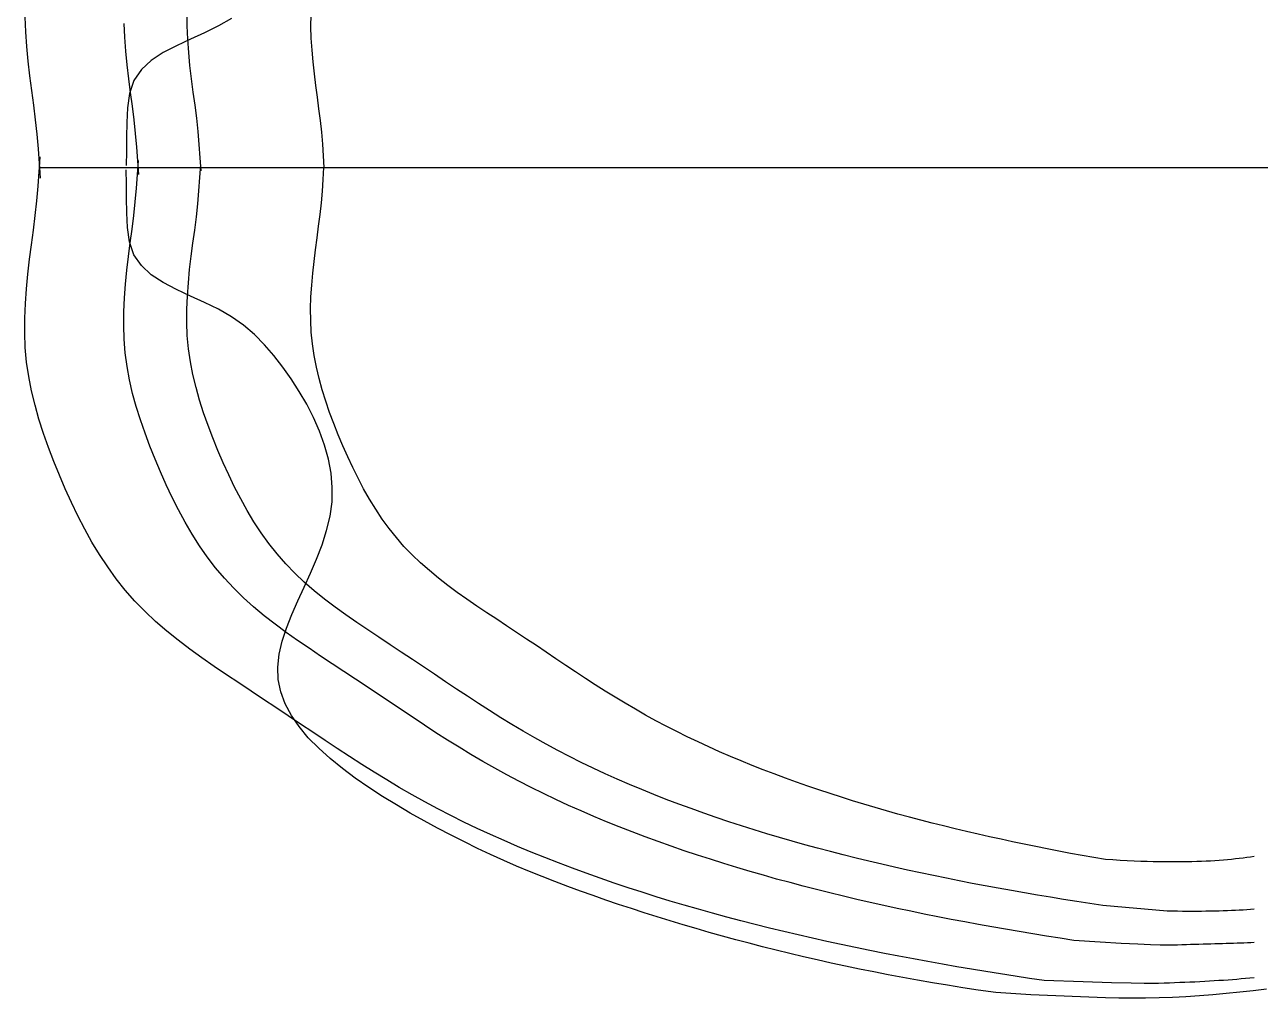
# Model space of a CAD drawing. Extents: x -1557 to 1557, y -795 to 795.
# Drawn here: x -193.9 to -45, y 355.2 to 472.6 of the extents above; entities that cross this region are included whole.
import ezdxf

# ---------------------------------------------------------------- set-up
doc = ezdxf.new("R2010")
doc.units = 0
doc.header["$MEASUREMENT"] = 0
doc.layers.get('0').update_dxf_attribs({"linetype": 'CONTINUOUS'})

msp = doc.modelspace()

# ---------------------------------------------------------------- linework, layer by layer
for p, q in [((-174.39, 474.08), (-174.38, 472.49)), ((-159.45, 473.84), (-159.46, 472.42)), ((-193.93, 473.56), (-193.85, 471.79)), ((-181.99, 472.79), (-181.91, 471.12)), ((-174.38, 472.49), (-174.32, 470.89)), ((-170.56, 472.49), (-172.24, 471.67)), ((-168.99, 473.4), (-170.56, 472.49)), ((-159.46, 472.42), (-159.42, 471)), ((-193.85, 471.79), (-193.72, 470.01)), ((-181.91, 471.12), (-181.78, 469.46)), ((-173.96, 470.9), (-175.65, 470.11)), ((-174.32, 470.89), (-174.2, 469.29)), ((-172.24, 471.67), (-173.96, 470.9)), ((-159.42, 471), (-159.33, 469.57)), ((-193.72, 470.01), (-193.55, 468.24)), ((-181.78, 469.46), (-181.62, 467.79)), ((-177.25, 469.27), (-178.67, 468.32)), ((-175.65, 470.11), (-177.25, 469.27)), ((-174.2, 469.29), (-174.05, 467.7)), ((-159.33, 469.57), (-159.2, 468.15)), ((-193.55, 468.24), (-193.34, 466.46)), ((-181.62, 467.79), (-181.42, 466.13)), ((-178.67, 468.32), (-179.87, 467.22)), ((-159.2, 468.15), (-159.05, 466.72)), ((-193.34, 466.46), (-193.12, 464.7)), ((-179.87, 467.22), (-180.76, 465.91)), ((-174.05, 467.7), (-173.86, 466.1)), ((-159.05, 466.72), (-158.87, 465.3)), ((-181.42, 466.13), (-181.21, 464.48)), ((-180.76, 465.91), (-181.3, 464.36)), ((-173.86, 466.1), (-173.65, 464.52)), ((-158.87, 465.3), (-158.69, 463.89)), ((-193.12, 464.7), (-192.88, 462.94)), ((-181.3, 464.36), (-181.55, 462.63)), ((-181.21, 464.48), (-180.99, 462.83)), ((-173.65, 464.52), (-173.44, 462.93)), ((-158.69, 463.89), (-158.5, 462.48)), ((-192.88, 462.94), (-192.66, 461.18)), ((-181.55, 462.63), (-181.63, 460.84)), ((-180.99, 462.83), (-180.78, 461.18)), ((-173.44, 462.93), (-173.24, 461.36)), ((-158.5, 462.48), (-158.32, 461.07)), ((-192.66, 461.18), (-192.46, 459.42)), ((-181.63, 460.84), (-181.67, 459.08)), ((-180.78, 461.18), (-180.6, 459.53)), ((-173.24, 461.36), (-173.07, 459.77)), ((-158.32, 461.07), (-158.17, 459.66)), ((-192.46, 459.42), (-192.31, 457.66)), ((-181.67, 459.08), (-181.68, 457.36)), ((-180.6, 459.53), (-180.45, 457.88)), ((-173.07, 459.77), (-172.93, 458.19)), ((-158.17, 459.66), (-158.05, 458.24)), ((-192.31, 457.66), (-192.18, 455.89)), ((-181.68, 457.36), (-181.69, 455.65)), ((-180.45, 457.88), (-180.33, 456.22)), ((-172.93, 458.19), (-172.81, 456.6)), ((-158.05, 458.24), (-157.95, 456.82)), ((-192.18, 455.89), (-192.15, 455.4)), ((-192.15, 455.4), (-192.07, 456.69)), ((-180.33, 454.59), (-180.23, 456.25)), ((-180.33, 456.22), (-180.23, 454.56)), ((-172.81, 456.6), (-172.71, 455.01)), ((-157.95, 456.82), (-157.87, 455.4)), ((-192.31, 453.15), (-192.18, 454.92)), ((-192.18, 454.92), (-192.15, 455.4)), ((-192.15, 455.4), (-157.87, 455.4)), ((-192.15, 455.4), (-192.07, 454.12)), ((-181.68, 453.45), (-181.69, 455.15)), ((-180.45, 452.93), (-180.33, 454.59)), ((-172.81, 454.21), (-172.71, 455.8)), ((-157.95, 453.98), (-157.87, 455.4)), ((-157.87, 455.4), (49.61, 455.4)), ((-192.46, 451.39), (-192.31, 453.15)), ((-181.67, 451.73), (-181.68, 453.45)), ((-180.6, 451.28), (-180.45, 452.93)), ((-172.93, 452.62), (-172.81, 454.21)), ((-158.05, 452.57), (-157.95, 453.98)), ((-192.66, 449.63), (-192.46, 451.39)), ((-181.63, 449.97), (-181.67, 451.73)), ((-173.07, 451.04), (-172.93, 452.62)), ((-158.17, 451.15), (-158.05, 452.57)), ((-181.55, 448.18), (-181.63, 449.97)), ((-180.78, 449.63), (-180.6, 451.28)), ((-173.24, 449.45), (-173.07, 451.04)), ((-158.32, 449.74), (-158.17, 451.15)), ((-192.88, 447.87), (-192.66, 449.63)), ((-180.99, 447.98), (-180.78, 449.63)), ((-173.44, 447.87), (-173.24, 449.45)), ((-158.5, 448.33), (-158.32, 449.74)), ((-193.12, 446.11), (-192.88, 447.87)), ((-181.3, 446.45), (-181.55, 448.18)), ((-181.21, 446.33), (-180.99, 447.98)), ((-173.65, 446.29), (-173.44, 447.87)), ((-158.87, 445.5), (-158.69, 446.92)), ((-158.69, 446.92), (-158.5, 448.33)), ((-193.34, 444.35), (-193.12, 446.11)), ((-181.42, 444.68), (-181.21, 446.33)), ((-180.76, 444.9), (-181.3, 446.45)), ((-173.86, 444.71), (-173.65, 446.29)), ((-159.05, 444.09), (-158.87, 445.5)), ((-193.55, 442.57), (-193.34, 444.35)), ((-181.62, 443.02), (-181.42, 444.68)), ((-179.87, 443.59), (-180.76, 444.9)), ((-174.05, 443.11), (-173.86, 444.71)), ((-159.2, 442.66), (-159.05, 444.09)), ((-193.72, 440.8), (-193.55, 442.57)), ((-181.78, 441.35), (-181.62, 443.02)), ((-178.67, 442.49), (-179.87, 443.59)), ((-177.25, 441.54), (-178.67, 442.49)), ((-174.2, 441.52), (-174.05, 443.11)), ((-159.33, 441.24), (-159.2, 442.66)), ((-181.91, 439.69), (-181.78, 441.35)), ((-175.65, 440.7), (-177.25, 441.54)), ((-174.32, 439.92), (-174.2, 441.52)), ((-159.42, 439.81), (-159.33, 441.24)), ((-193.85, 439.02), (-193.72, 440.8)), ((-181.99, 438.02), (-181.91, 439.69)), ((-173.96, 439.91), (-175.65, 440.7)), ((-174.38, 438.32), (-174.32, 439.92)), ((-172.24, 439.14), (-173.96, 439.91)), ((-159.46, 438.39), (-159.42, 439.81)), ((-193.93, 437.25), (-193.85, 439.02)), ((-182, 436.36), (-181.99, 438.02)), ((-174.39, 436.73), (-174.38, 438.32)), ((-170.56, 438.32), (-172.24, 439.14)), ((-168.99, 437.41), (-170.56, 438.32)), ((-159.45, 436.97), (-159.46, 438.39)), ((-193.93, 435.48), (-193.93, 437.25)), ((-174.33, 435.15), (-174.39, 436.73)), ((-167.55, 436.39), (-168.99, 437.41)), ((-159.38, 435.56), (-159.45, 436.97)), ((-193.86, 433.71), (-193.93, 435.48)), ((-181.95, 434.71), (-182, 436.36)), ((-174.18, 433.57), (-174.33, 435.15)), ((-166.23, 435.27), (-167.55, 436.39)), ((-165.02, 434.05), (-166.23, 435.27)), ((-159.24, 434.15), (-159.38, 435.56)), ((-193.7, 431.96), (-193.86, 433.71)), ((-181.81, 433.06), (-181.95, 434.71)), ((-173.95, 432), (-174.18, 433.57)), ((-163.89, 432.74), (-165.02, 434.05)), ((-159.04, 432.75), (-159.24, 434.15)), ((-181.59, 431.43), (-181.81, 433.06)), ((-173.65, 430.44), (-173.95, 432)), ((-162.83, 431.36), (-163.89, 432.74)), ((-158.77, 431.36), (-159.04, 432.75)), ((-193.44, 430.22), (-193.7, 431.96)), ((-181.29, 429.8), (-181.59, 431.43)), ((-161.81, 429.92), (-162.83, 431.36)), ((-158.44, 429.98), (-158.77, 431.36)), ((-193.1, 428.48), (-193.44, 430.22)), ((-180.92, 428.18), (-181.29, 429.8)), ((-173.28, 428.9), (-173.65, 430.44)), ((-160.84, 428.41), (-161.81, 429.92)), ((-158.06, 428.61), (-158.44, 429.98)), ((-192.69, 426.76), (-193.1, 428.48)), ((-180.48, 426.58), (-180.92, 428.18)), ((-172.85, 427.36), (-173.28, 428.9)), ((-159.94, 426.86), (-160.84, 428.41)), ((-157.63, 427.24), (-158.06, 428.61)), ((-192.21, 425.05), (-192.69, 426.76)), ((-179.98, 424.98), (-180.48, 426.58)), ((-172.36, 425.83), (-172.85, 427.36)), ((-159.12, 425.26), (-159.94, 426.86)), ((-157.17, 425.89), (-157.63, 427.24)), ((-191.66, 423.35), (-192.21, 425.05)), ((-179.43, 423.4), (-179.98, 424.98)), ((-171.82, 424.31), (-172.36, 425.83)), ((-158.4, 423.62), (-159.12, 425.26)), ((-156.66, 424.54), (-157.17, 425.89)), ((-156.13, 423.2), (-156.66, 424.54)), ((-191.07, 421.66), (-191.66, 423.35)), ((-178.84, 421.82), (-179.43, 423.4)), ((-171.25, 422.8), (-171.82, 424.31)), ((-157.79, 421.95), (-158.4, 423.62)), ((-155.57, 421.86), (-156.13, 423.2)), ((-190.43, 419.98), (-191.07, 421.66)), ((-178.22, 420.25), (-178.84, 421.82)), ((-170.64, 421.3), (-171.25, 422.8)), ((-157.32, 420.26), (-157.79, 421.95)), ((-154.99, 420.54), (-155.57, 421.86)), ((-177.56, 418.7), (-178.22, 420.25)), ((-170, 419.81), (-170.64, 421.3)), ((-157, 418.55), (-157.32, 420.26)), ((-154.38, 419.23), (-154.99, 420.54)), ((-189.75, 418.32), (-190.43, 419.98)), ((-176.88, 417.15), (-177.56, 418.7)), ((-169.33, 418.34), (-170, 419.81)), ((-153.74, 417.94), (-154.38, 419.23)), ((-189.04, 416.66), (-189.75, 418.32)), ((-176.15, 415.63), (-176.88, 417.15)), ((-168.63, 416.88), (-169.33, 418.34)), ((-156.85, 416.82), (-157, 418.55)), ((-153.07, 416.67), (-153.74, 417.94)), ((-188.3, 415.02), (-189.04, 416.66)), ((-175.4, 414.13), (-176.15, 415.63)), ((-167.89, 415.45), (-168.63, 416.88)), ((-156.88, 415.09), (-156.85, 416.82)), ((-152.36, 415.43), (-153.07, 416.67)), ((-187.51, 413.4), (-188.3, 415.02)), ((-174.6, 412.66), (-175.4, 414.13)), ((-167.11, 414.05), (-167.89, 415.45)), ((-157.11, 413.36), (-156.88, 415.09)), ((-151.62, 414.21), (-152.36, 415.43)), ((-150.83, 413.03), (-151.62, 414.21)), ((-186.69, 411.81), (-187.51, 413.4)), ((-173.75, 411.22), (-174.6, 412.66)), ((-166.29, 412.68), (-167.11, 414.05)), ((-165.42, 411.35), (-166.29, 412.68)), ((-157.53, 411.63), (-157.11, 413.36)), ((-150.01, 411.88), (-150.83, 413.03)), ((-185.82, 410.25), (-186.69, 411.81)), ((-172.86, 409.81), (-173.75, 411.22)), ((-164.49, 410.06), (-165.42, 411.35)), ((-158.08, 409.91), (-157.53, 411.63)), ((-149.13, 410.78), (-150.01, 411.88)), ((-184.9, 408.73), (-185.82, 410.25)), ((-171.92, 408.45), (-172.86, 409.81)), ((-163.51, 408.82), (-164.49, 410.06)), ((-158.75, 408.2), (-158.08, 409.91)), ((-148.21, 409.72), (-149.13, 410.78)), ((-147.23, 408.7), (-148.21, 409.72)), ((-183.93, 407.25), (-184.9, 408.73)), ((-170.92, 407.14), (-171.92, 408.45)), ((-162.47, 407.63), (-163.51, 408.82)), ((-159.48, 406.5), (-158.75, 408.2)), ((-146.21, 407.73), (-147.23, 408.7)), ((-182.9, 405.82), (-183.93, 407.25)), ((-169.86, 405.88), (-170.92, 407.14)), ((-161.38, 406.5), (-162.47, 407.63)), ((-145.15, 406.8), (-146.21, 407.73)), ((-144.06, 405.9), (-145.15, 406.8)), ((-181.81, 404.44), (-182.9, 405.82)), ((-168.74, 404.68), (-169.86, 405.88)), ((-160.23, 405.42), (-161.38, 406.5)), ((-160.25, 404.82), (-159.48, 406.5)), ((-159.03, 404.38), (-160.23, 405.42)), ((-142.94, 405.02), (-144.06, 405.9)), ((-180.65, 403.12), (-181.81, 404.44)), ((-167.56, 403.53), (-168.74, 404.68)), ((-161.01, 403.15), (-160.25, 404.82)), ((-157.79, 403.38), (-159.03, 404.38)), ((-141.79, 404.18), (-142.94, 405.02)), ((-140.62, 403.35), (-141.79, 404.18)), ((-179.43, 401.87), (-180.65, 403.12)), ((-166.33, 402.43), (-167.56, 403.53)), ((-165.06, 401.37), (-166.33, 402.43)), ((-161.73, 401.5), (-161.01, 403.15)), ((-156.52, 402.41), (-157.79, 403.38)), ((-155.22, 401.47), (-156.52, 402.41)), ((-139.43, 402.53), (-140.62, 403.35)), ((-138.23, 401.73), (-139.43, 402.53)), ((-178.15, 400.67), (-179.43, 401.87)), ((-163.75, 400.35), (-165.06, 401.37)), ((-162.36, 399.88), (-161.73, 401.5)), ((-153.9, 400.55), (-155.22, 401.47)), ((-137.03, 400.94), (-138.23, 401.73)), ((-135.83, 400.15), (-137.03, 400.94)), ((-176.81, 399.51), (-178.15, 400.67)), ((-175.44, 398.4), (-176.81, 399.51)), ((-162.41, 399.36), (-163.75, 400.35)), ((-162.88, 398.28), (-162.36, 399.88)), ((-161.04, 398.39), (-162.41, 399.36)), ((-152.57, 399.65), (-153.9, 400.55)), ((-151.22, 398.76), (-152.57, 399.65)), ((-134.63, 399.35), (-135.83, 400.15)), ((-133.44, 398.55), (-134.63, 399.35)), ((-174.02, 397.33), (-175.44, 398.4)), ((-163.25, 396.71), (-162.88, 398.28)), ((-159.65, 397.44), (-161.04, 398.39)), ((-149.87, 397.87), (-151.22, 398.76)), ((-148.53, 396.98), (-149.87, 397.87)), ((-132.25, 397.76), (-133.44, 398.55)), ((-131.07, 396.96), (-132.25, 397.76)), ((-172.57, 396.28), (-174.02, 397.33)), ((-171.1, 395.26), (-172.57, 396.28)), ((-163.43, 395.17), (-163.25, 396.71)), ((-158.26, 396.5), (-159.65, 397.44)), ((-156.85, 395.58), (-158.26, 396.5)), ((-147.19, 396.09), (-148.53, 396.98)), ((-129.89, 396.17), (-131.07, 396.96)), ((-169.62, 394.25), (-171.1, 395.26)), ((-163.37, 393.66), (-163.43, 395.17)), ((-155.45, 394.65), (-156.85, 395.58)), ((-145.86, 395.19), (-147.19, 396.09)), ((-144.53, 394.3), (-145.86, 395.19)), ((-128.7, 395.37), (-129.89, 396.17)), ((-127.52, 394.59), (-128.7, 395.37)), ((-168.12, 393.26), (-169.62, 394.25)), ((-166.62, 392.27), (-168.12, 393.26)), ((-163.07, 392.19), (-163.37, 393.66)), ((-154.05, 393.72), (-155.45, 394.65)), ((-152.66, 392.79), (-154.05, 393.72)), ((-143.21, 393.41), (-144.53, 394.3)), ((-141.88, 392.52), (-143.21, 393.41)), ((-126.33, 393.81), (-127.52, 394.59)), ((-125.14, 393.04), (-126.33, 393.81)), ((-165.13, 391.28), (-166.62, 392.27)), ((-162.53, 390.75), (-163.07, 392.19)), ((-151.27, 391.86), (-152.66, 392.79)), ((-149.89, 390.93), (-151.27, 391.86)), ((-140.55, 391.65), (-141.88, 392.52)), ((-123.94, 392.28), (-125.14, 393.04)), ((-122.74, 391.54), (-123.94, 392.28)), ((-163.64, 390.29), (-165.13, 391.28)), ((-162.16, 389.3), (-163.64, 390.29)), ((-161.78, 389.35), (-162.53, 390.75)), ((-148.51, 390), (-149.89, 390.93)), ((-139.22, 390.78), (-140.55, 391.65)), ((-137.88, 389.92), (-139.22, 390.78)), ((-121.53, 390.81), (-122.74, 391.54)), ((-120.31, 390.09), (-121.53, 390.81)), ((-160.68, 388.3), (-162.16, 389.3)), ((-160.85, 387.99), (-161.78, 389.35)), ((-147.12, 389.08), (-148.51, 390)), ((-145.74, 388.17), (-147.12, 389.08)), ((-136.54, 389.07), (-137.88, 389.92)), ((-135.19, 388.24), (-136.54, 389.07)), ((-119.08, 389.39), (-120.31, 390.09)), ((-117.84, 388.71), (-119.08, 389.39)), ((-159.74, 386.66), (-160.85, 387.99)), ((-159.21, 387.31), (-160.68, 388.3)), ((-157.73, 386.33), (-159.21, 387.31)), ((-144.35, 387.26), (-145.74, 388.17)), ((-133.83, 387.43), (-135.19, 388.24)), ((-132.45, 386.63), (-133.83, 387.43)), ((-116.58, 388.04), (-117.84, 388.71)), ((-115.32, 387.39), (-116.58, 388.04)), ((-114.05, 386.76), (-115.32, 387.39)), ((-158.49, 385.38), (-159.74, 386.66)), ((-156.26, 385.35), (-157.73, 386.33)), ((-142.95, 386.37), (-144.35, 387.26)), ((-141.55, 385.5), (-142.95, 386.37)), ((-131.07, 385.86), (-132.45, 386.63)), ((-129.67, 385.11), (-131.07, 385.86)), ((-112.76, 386.15), (-114.05, 386.76)), ((-111.47, 385.55), (-112.76, 386.15)), ((-157.12, 384.14), (-158.49, 385.38)), ((-154.77, 384.38), (-156.26, 385.35)), ((-153.29, 383.43), (-154.77, 384.38)), ((-140.14, 384.64), (-141.55, 385.5)), ((-138.71, 383.8), (-140.14, 384.64)), ((-128.25, 384.38), (-129.67, 385.11)), ((-126.83, 383.67), (-128.25, 384.38)), ((-110.17, 384.97), (-111.47, 385.55)), ((-108.86, 384.4), (-110.17, 384.97)), ((-107.55, 383.85), (-108.86, 384.4)), ((-155.64, 382.93), (-157.12, 384.14)), ((-154.08, 381.77), (-155.64, 382.93)), ((-151.79, 382.49), (-153.29, 383.43)), ((-137.27, 382.97), (-138.71, 383.8)), ((-135.82, 382.18), (-137.27, 382.97)), ((-125.39, 382.98), (-126.83, 383.67)), ((-123.95, 382.31), (-125.39, 382.98)), ((-106.23, 383.31), (-107.55, 383.85)), ((-104.9, 382.79), (-106.23, 383.31)), ((-152.46, 380.66), (-154.08, 381.77)), ((-150.29, 381.57), (-151.79, 382.49)), ((-148.77, 380.66), (-150.29, 381.57)), ((-134.36, 381.4), (-135.82, 382.18)), ((-132.88, 380.64), (-134.36, 381.4)), ((-122.49, 381.65), (-123.95, 382.31)), ((-121.02, 381.02), (-122.49, 381.65)), ((-103.57, 382.28), (-104.9, 382.79)), ((-102.23, 381.78), (-103.57, 382.28)), ((-100.89, 381.29), (-102.23, 381.78)), ((-150.8, 379.58), (-152.46, 380.66)), ((-147.24, 379.78), (-148.77, 380.66)), ((-131.39, 379.91), (-132.88, 380.64)), ((-129.89, 379.19), (-131.39, 379.91)), ((-119.55, 380.4), (-121.02, 381.02)), ((-118.07, 379.8), (-119.55, 380.4)), ((-99.54, 380.82), (-100.89, 381.29)), ((-98.19, 380.36), (-99.54, 380.82)), ((-96.83, 379.91), (-98.19, 380.36)), ((-95.48, 379.48), (-96.83, 379.91)), ((-149.12, 378.56), (-150.8, 379.58)), ((-147.45, 377.57), (-149.12, 378.56)), ((-145.7, 378.92), (-147.24, 379.78)), ((-144.14, 378.09), (-145.7, 378.92)), ((-128.38, 378.5), (-129.89, 379.19)), ((-126.86, 377.82), (-128.38, 378.5)), ((-116.58, 379.22), (-118.07, 379.8)), ((-115.08, 378.65), (-116.58, 379.22)), ((-113.58, 378.1), (-115.08, 378.65)), ((-94.12, 379.05), (-95.48, 379.48)), ((-92.76, 378.63), (-94.12, 379.05)), ((-91.39, 378.23), (-92.76, 378.63)), ((-145.79, 376.64), (-147.45, 377.57)), ((-142.57, 377.28), (-144.14, 378.09)), ((-140.98, 376.49), (-142.57, 377.28)), ((-125.33, 377.16), (-126.86, 377.82)), ((-123.79, 376.52), (-125.33, 377.16)), ((-112.07, 377.56), (-113.58, 378.1)), ((-110.56, 377.04), (-112.07, 377.56)), ((-109.04, 376.53), (-110.56, 377.04)), ((-90.02, 377.83), (-91.39, 378.23)), ((-88.66, 377.45), (-90.02, 377.83)), ((-87.28, 377.07), (-88.66, 377.45)), ((-85.91, 376.71), (-87.28, 377.07)), ((-144.15, 375.75), (-145.79, 376.64)), ((-142.53, 374.9), (-144.15, 375.75)), ((-139.39, 375.72), (-140.98, 376.49)), ((-137.78, 374.98), (-139.39, 375.72)), ((-122.25, 375.9), (-123.79, 376.52)), ((-120.69, 375.29), (-122.25, 375.9)), ((-107.52, 376.03), (-109.04, 376.53)), ((-106, 375.55), (-107.52, 376.03)), ((-104.48, 375.08), (-106, 375.55)), ((-84.53, 376.35), (-85.91, 376.71)), ((-83.15, 376.01), (-84.53, 376.35)), ((-81.77, 375.67), (-83.15, 376.01)), ((-80.39, 375.34), (-81.77, 375.67)), ((-140.93, 374.08), (-142.53, 374.9)), ((-139.34, 373.31), (-140.93, 374.08)), ((-136.15, 374.25), (-137.78, 374.98)), ((-134.52, 373.55), (-136.15, 374.25)), ((-119.13, 374.71), (-120.69, 375.29)), ((-117.56, 374.13), (-119.13, 374.71)), ((-115.99, 373.57), (-117.56, 374.13)), ((-102.95, 374.63), (-104.48, 375.08)), ((-101.41, 374.18), (-102.95, 374.63)), ((-99.88, 373.75), (-101.41, 374.18)), ((-79, 375.02), (-80.39, 375.34)), ((-77.62, 374.7), (-79, 375.02)), ((-76.23, 374.4), (-77.62, 374.7)), ((-74.84, 374.1), (-76.23, 374.4)), ((-73.45, 373.81), (-74.84, 374.1)), ((-137.76, 372.57), (-139.34, 373.31)), ((-136.19, 371.86), (-137.76, 372.57)), ((-132.88, 372.86), (-134.52, 373.55)), ((-131.23, 372.19), (-132.88, 372.86)), ((-114.41, 373.03), (-115.99, 373.57)), ((-112.83, 372.5), (-114.41, 373.03)), ((-111.25, 371.99), (-112.83, 372.5)), ((-98.34, 373.33), (-99.88, 373.75)), ((-96.8, 372.92), (-98.34, 373.33)), ((-95.26, 372.52), (-96.8, 372.92)), ((-93.71, 372.14), (-95.26, 372.52)), ((-72.05, 373.52), (-73.45, 373.81)), ((-70.65, 373.25), (-72.05, 373.52)), ((-69.26, 372.98), (-70.65, 373.25)), ((-67.86, 372.71), (-69.26, 372.98)), ((-66.46, 372.46), (-67.86, 372.71)), ((-65.05, 372.21), (-66.46, 372.46)), ((-134.64, 371.18), (-136.19, 371.86)), ((-133.09, 370.53), (-134.64, 371.18)), ((-129.58, 371.55), (-131.23, 372.19)), ((-127.91, 370.92), (-129.58, 371.55)), ((-126.24, 370.3), (-127.91, 370.92)), ((-109.66, 371.49), (-111.25, 371.99)), ((-108.07, 371), (-109.66, 371.49)), ((-106.47, 370.53), (-108.07, 371)), ((-92.16, 371.76), (-93.71, 372.14)), ((-90.61, 371.39), (-92.16, 371.76)), ((-89.06, 371.04), (-90.61, 371.39)), ((-87.5, 370.69), (-89.06, 371.04)), ((-63.65, 371.96), (-65.05, 372.21)), ((-62.74, 371.91), (-63.65, 371.96)), ((-61.87, 371.86), (-62.74, 371.91)), ((-61.02, 371.81), (-61.87, 371.86)), ((-60.19, 371.78), (-61.02, 371.81)), ((-59.39, 371.74), (-60.19, 371.78)), ((-58.62, 371.72), (-59.39, 371.74)), ((-57.87, 371.7), (-58.62, 371.72)), ((-57.15, 371.68), (-57.87, 371.7)), ((-56.44, 371.67), (-57.15, 371.68)), ((-55.76, 371.67), (-56.44, 371.67)), ((-55.1, 371.67), (-55.76, 371.67)), ((-54.46, 371.67), (-55.1, 371.67)), ((-53.83, 371.68), (-54.46, 371.67)), ((-53.23, 371.69), (-53.83, 371.68)), ((-52.64, 371.71), (-53.23, 371.69)), ((-52.07, 371.73), (-52.64, 371.71)), ((-51.51, 371.75), (-52.07, 371.73)), ((-50.97, 371.78), (-51.51, 371.75)), ((-50.44, 371.81), (-50.97, 371.78)), ((-49.92, 371.85), (-50.44, 371.81)), ((-49.42, 371.89), (-49.92, 371.85)), ((-48.93, 371.93), (-49.42, 371.89)), ((-48.44, 371.98), (-48.93, 371.93)), ((-47.97, 372.03), (-48.44, 371.98)), ((-47.51, 372.08), (-47.97, 372.03)), ((-47.05, 372.13), (-47.51, 372.08)), ((-46.6, 372.19), (-47.05, 372.13)), ((-46.16, 372.25), (-46.6, 372.19)), ((-45.72, 372.31), (-46.16, 372.25)), ((-131.55, 369.91), (-133.09, 370.53)), ((-130.01, 369.31), (-131.55, 369.91)), ((-124.56, 369.71), (-126.24, 370.3)), ((-122.88, 369.13), (-124.56, 369.71)), ((-104.88, 370.06), (-106.47, 370.53)), ((-103.28, 369.61), (-104.88, 370.06)), ((-101.67, 369.18), (-103.28, 369.61)), ((-85.95, 370.35), (-87.5, 370.69)), ((-84.39, 370.02), (-85.95, 370.35)), ((-82.82, 369.7), (-84.39, 370.02)), ((-81.26, 369.39), (-82.82, 369.7)), ((-128.47, 368.72), (-130.01, 369.31)), ((-126.94, 368.16), (-128.47, 368.72)), ((-125.4, 367.61), (-126.94, 368.16)), ((-121.2, 368.56), (-122.88, 369.13)), ((-119.5, 368.01), (-121.2, 368.56)), ((-117.81, 367.48), (-119.5, 368.01)), ((-100.07, 368.75), (-101.67, 369.18)), ((-98.46, 368.34), (-100.07, 368.75)), ((-96.85, 367.93), (-98.46, 368.34)), ((-95.23, 367.54), (-96.85, 367.93)), ((-79.69, 369.09), (-81.26, 369.39)), ((-78.13, 368.79), (-79.69, 369.09)), ((-76.56, 368.5), (-78.13, 368.79)), ((-74.98, 368.22), (-76.56, 368.5)), ((-73.41, 367.95), (-74.98, 368.22)), ((-71.84, 367.68), (-73.41, 367.95)), ((-123.87, 367.08), (-125.4, 367.61)), ((-122.33, 366.56), (-123.87, 367.08)), ((-120.79, 366.05), (-122.33, 366.56)), ((-116.11, 366.96), (-117.81, 367.48)), ((-114.41, 366.45), (-116.11, 366.96)), ((-112.71, 365.96), (-114.41, 366.45)), ((-93.62, 367.16), (-95.23, 367.54)), ((-92, 366.79), (-93.62, 367.16)), ((-90.37, 366.42), (-92, 366.79)), ((-70.26, 367.41), (-71.84, 367.68)), ((-68.68, 367.16), (-70.26, 367.41)), ((-67.1, 366.91), (-68.68, 367.16)), ((-65.52, 366.66), (-67.1, 366.91)), ((-63.94, 366.43), (-65.52, 366.66)), ((-119.24, 365.55), (-120.79, 366.05)), ((-117.69, 365.05), (-119.24, 365.55)), ((-116.13, 364.57), (-117.69, 365.05)), ((-111, 365.48), (-112.71, 365.96)), ((-109.29, 365.01), (-111, 365.48)), ((-107.58, 364.56), (-109.29, 365.01)), ((-88.75, 366.07), (-90.37, 366.42)), ((-87.12, 365.73), (-88.75, 366.07)), ((-85.49, 365.39), (-87.12, 365.73)), ((-83.86, 365.07), (-85.49, 365.39)), ((-82.23, 364.75), (-83.86, 365.07)), ((-56.2, 365.73), (-63.94, 366.43)), ((-55.58, 365.72), (-56.2, 365.73)), ((-54.96, 365.72), (-55.58, 365.72)), ((-54.36, 365.71), (-54.96, 365.72)), ((-53.77, 365.71), (-54.36, 365.71)), ((-53.19, 365.71), (-53.77, 365.71)), ((-52.62, 365.71), (-53.19, 365.71)), ((-52.07, 365.71), (-52.62, 365.71)), ((-51.52, 365.72), (-52.07, 365.71)), ((-50.99, 365.73), (-51.52, 365.72)), ((-50.46, 365.74), (-50.99, 365.73)), ((-49.95, 365.75), (-50.46, 365.74)), ((-49.44, 365.77), (-49.95, 365.75)), ((-48.94, 365.78), (-49.44, 365.77)), ((-48.46, 365.8), (-48.94, 365.78)), ((-47.98, 365.82), (-48.46, 365.8)), ((-47.51, 365.85), (-47.98, 365.82)), ((-47.05, 365.87), (-47.51, 365.85)), ((-46.6, 365.9), (-47.05, 365.87)), ((-46.15, 365.93), (-46.6, 365.9)), ((-45.72, 365.96), (-46.15, 365.93)), ((-114.56, 364.1), (-116.13, 364.57)), ((-112.99, 363.63), (-114.56, 364.1)), ((-111.4, 363.17), (-112.99, 363.63)), ((-105.86, 364.12), (-107.58, 364.56)), ((-104.14, 363.69), (-105.86, 364.12)), ((-102.42, 363.27), (-104.14, 363.69)), ((-80.6, 364.44), (-82.23, 364.75)), ((-78.96, 364.14), (-80.6, 364.44)), ((-77.32, 363.84), (-78.96, 364.14)), ((-75.68, 363.55), (-77.32, 363.84)), ((-74.04, 363.27), (-75.68, 363.55)), ((-109.81, 362.73), (-111.4, 363.17)), ((-108.21, 362.29), (-109.81, 362.73)), ((-106.6, 361.86), (-108.21, 362.29)), ((-100.69, 362.87), (-102.42, 363.27)), ((-98.96, 362.47), (-100.69, 362.87)), ((-97.23, 362.08), (-98.96, 362.47)), ((-95.5, 361.71), (-97.23, 362.08)), ((-72.4, 363), (-74.04, 363.27)), ((-70.75, 362.73), (-72.4, 363)), ((-69.1, 362.47), (-70.75, 362.73)), ((-67.46, 362.21), (-69.1, 362.47)), ((-64.28, 362), (-67.46, 362.21)), ((-61.74, 361.85), (-64.28, 362)), ((-104.98, 361.44), (-106.6, 361.86)), ((-103.35, 361.03), (-104.98, 361.44)), ((-101.7, 360.63), (-103.35, 361.03)), ((-100.05, 360.24), (-101.7, 360.63)), ((-93.76, 361.34), (-95.5, 361.71)), ((-92.03, 360.99), (-93.76, 361.34)), ((-90.29, 360.64), (-92.03, 360.99)), ((-88.54, 360.31), (-90.29, 360.64)), ((-59.75, 361.74), (-61.74, 361.85)), ((-58.22, 361.68), (-59.75, 361.74)), ((-57.06, 361.64), (-58.22, 361.68)), ((-56.19, 361.63), (-57.06, 361.64)), ((-55.51, 361.64), (-56.19, 361.63)), ((-54.95, 361.65), (-55.51, 361.64)), ((-54.42, 361.67), (-54.95, 361.65)), ((-53.89, 361.68), (-54.42, 361.67)), ((-53.37, 361.7), (-53.89, 361.68)), ((-52.87, 361.71), (-53.37, 361.7)), ((-52.37, 361.73), (-52.87, 361.71)), ((-51.88, 361.74), (-52.37, 361.73)), ((-51.39, 361.75), (-51.88, 361.74)), ((-50.92, 361.77), (-51.39, 361.75)), ((-50.45, 361.78), (-50.92, 361.77)), ((-49.99, 361.79), (-50.45, 361.78)), ((-49.53, 361.81), (-49.99, 361.79)), ((-49.08, 361.82), (-49.53, 361.81)), ((-48.64, 361.83), (-49.08, 361.82)), ((-48.21, 361.85), (-48.64, 361.83)), ((-47.78, 361.86), (-48.21, 361.85)), ((-47.36, 361.88), (-47.78, 361.86)), ((-46.94, 361.89), (-47.36, 361.88)), ((-46.53, 361.91), (-46.94, 361.89)), ((-46.12, 361.92), (-46.53, 361.91)), ((-45.72, 361.94), (-46.12, 361.92)), ((-98.38, 359.85), (-100.05, 360.24)), ((-96.7, 359.48), (-98.38, 359.85)), ((-95, 359.11), (-96.7, 359.48)), ((-93.29, 358.76), (-95, 359.11)), ((-86.8, 359.98), (-88.54, 360.31)), ((-85.05, 359.66), (-86.8, 359.98)), ((-83.3, 359.34), (-85.05, 359.66)), ((-81.55, 359.04), (-83.3, 359.34)), ((-79.8, 358.74), (-81.55, 359.04)), ((-91.56, 358.41), (-93.29, 358.76)), ((-89.82, 358.07), (-91.56, 358.41)), ((-88.06, 357.74), (-89.82, 358.07)), ((-86.28, 357.41), (-88.06, 357.74)), ((-78.05, 358.45), (-79.8, 358.74)), ((-76.29, 358.16), (-78.05, 358.45)), ((-74.54, 357.89), (-76.29, 358.16)), ((-72.78, 357.62), (-74.54, 357.89)), ((-71.02, 357.36), (-72.78, 357.62)), ((-47.79, 357.51), (-48.32, 357.47)), ((-47.26, 357.56), (-47.79, 357.51)), ((-46.74, 357.6), (-47.26, 357.56)), ((-46.23, 357.65), (-46.74, 357.6)), ((-45.72, 357.69), (-46.23, 357.65)), ((-84.48, 357.1), (-86.28, 357.41)), ((-82.67, 356.8), (-84.48, 357.1)), ((-80.84, 356.5), (-82.67, 356.8)), ((-78.99, 356.21), (-80.84, 356.5)), ((-76.87, 355.93), (-78.99, 356.21)), ((-66.33, 357.2), (-71.02, 357.36)), ((-62.92, 357.1), (-66.33, 357.2)), ((-60.56, 357.04), (-62.92, 357.1)), ((-58.98, 357.02), (-60.56, 357.04)), ((-57.96, 357.02), (-58.98, 357.02)), ((-57.23, 357.03), (-57.96, 357.02)), ((-56.58, 357.05), (-57.23, 357.03)), ((-55.93, 357.07), (-56.58, 357.05)), ((-55.3, 357.09), (-55.93, 357.07)), ((-54.67, 357.12), (-55.3, 357.09)), ((-54.06, 357.14), (-54.67, 357.12)), ((-53.45, 357.17), (-54.06, 357.14)), ((-52.85, 357.19), (-53.45, 357.17)), ((-52.25, 357.22), (-52.85, 357.19)), ((-51.67, 357.26), (-52.25, 357.22)), ((-51.09, 357.29), (-51.67, 357.26)), ((-50.52, 357.32), (-51.09, 357.29)), ((-49.96, 357.36), (-50.52, 357.32)), ((-49.41, 357.39), (-49.96, 357.36)), ((-48.86, 357.43), (-49.41, 357.39)), ((-48.32, 357.47), (-48.86, 357.43)), ((-45.85, 356.14), (-47.46, 355.95)), ((-44.23, 356.34), (-45.85, 356.14)), ((-72.62, 355.63), (-76.87, 355.93)), ((-63.65, 355.27), (-72.62, 355.63)), ((-62.03, 355.24), (-63.65, 355.27)), ((-60.42, 355.23), (-62.03, 355.24)), ((-58.8, 355.24), (-60.42, 355.23)), ((-57.18, 355.28), (-58.8, 355.24)), ((-55.56, 355.34), (-57.18, 355.28)), ((-53.94, 355.42), (-55.56, 355.34)), ((-52.32, 355.52), (-53.94, 355.42)), ((-50.7, 355.64), (-52.32, 355.52)), ((-49.08, 355.79), (-50.7, 355.64)), ((-47.46, 355.95), (-49.08, 355.79))]:
    msp.add_line(p, q)

doc.saveas('drawing.dxf')
